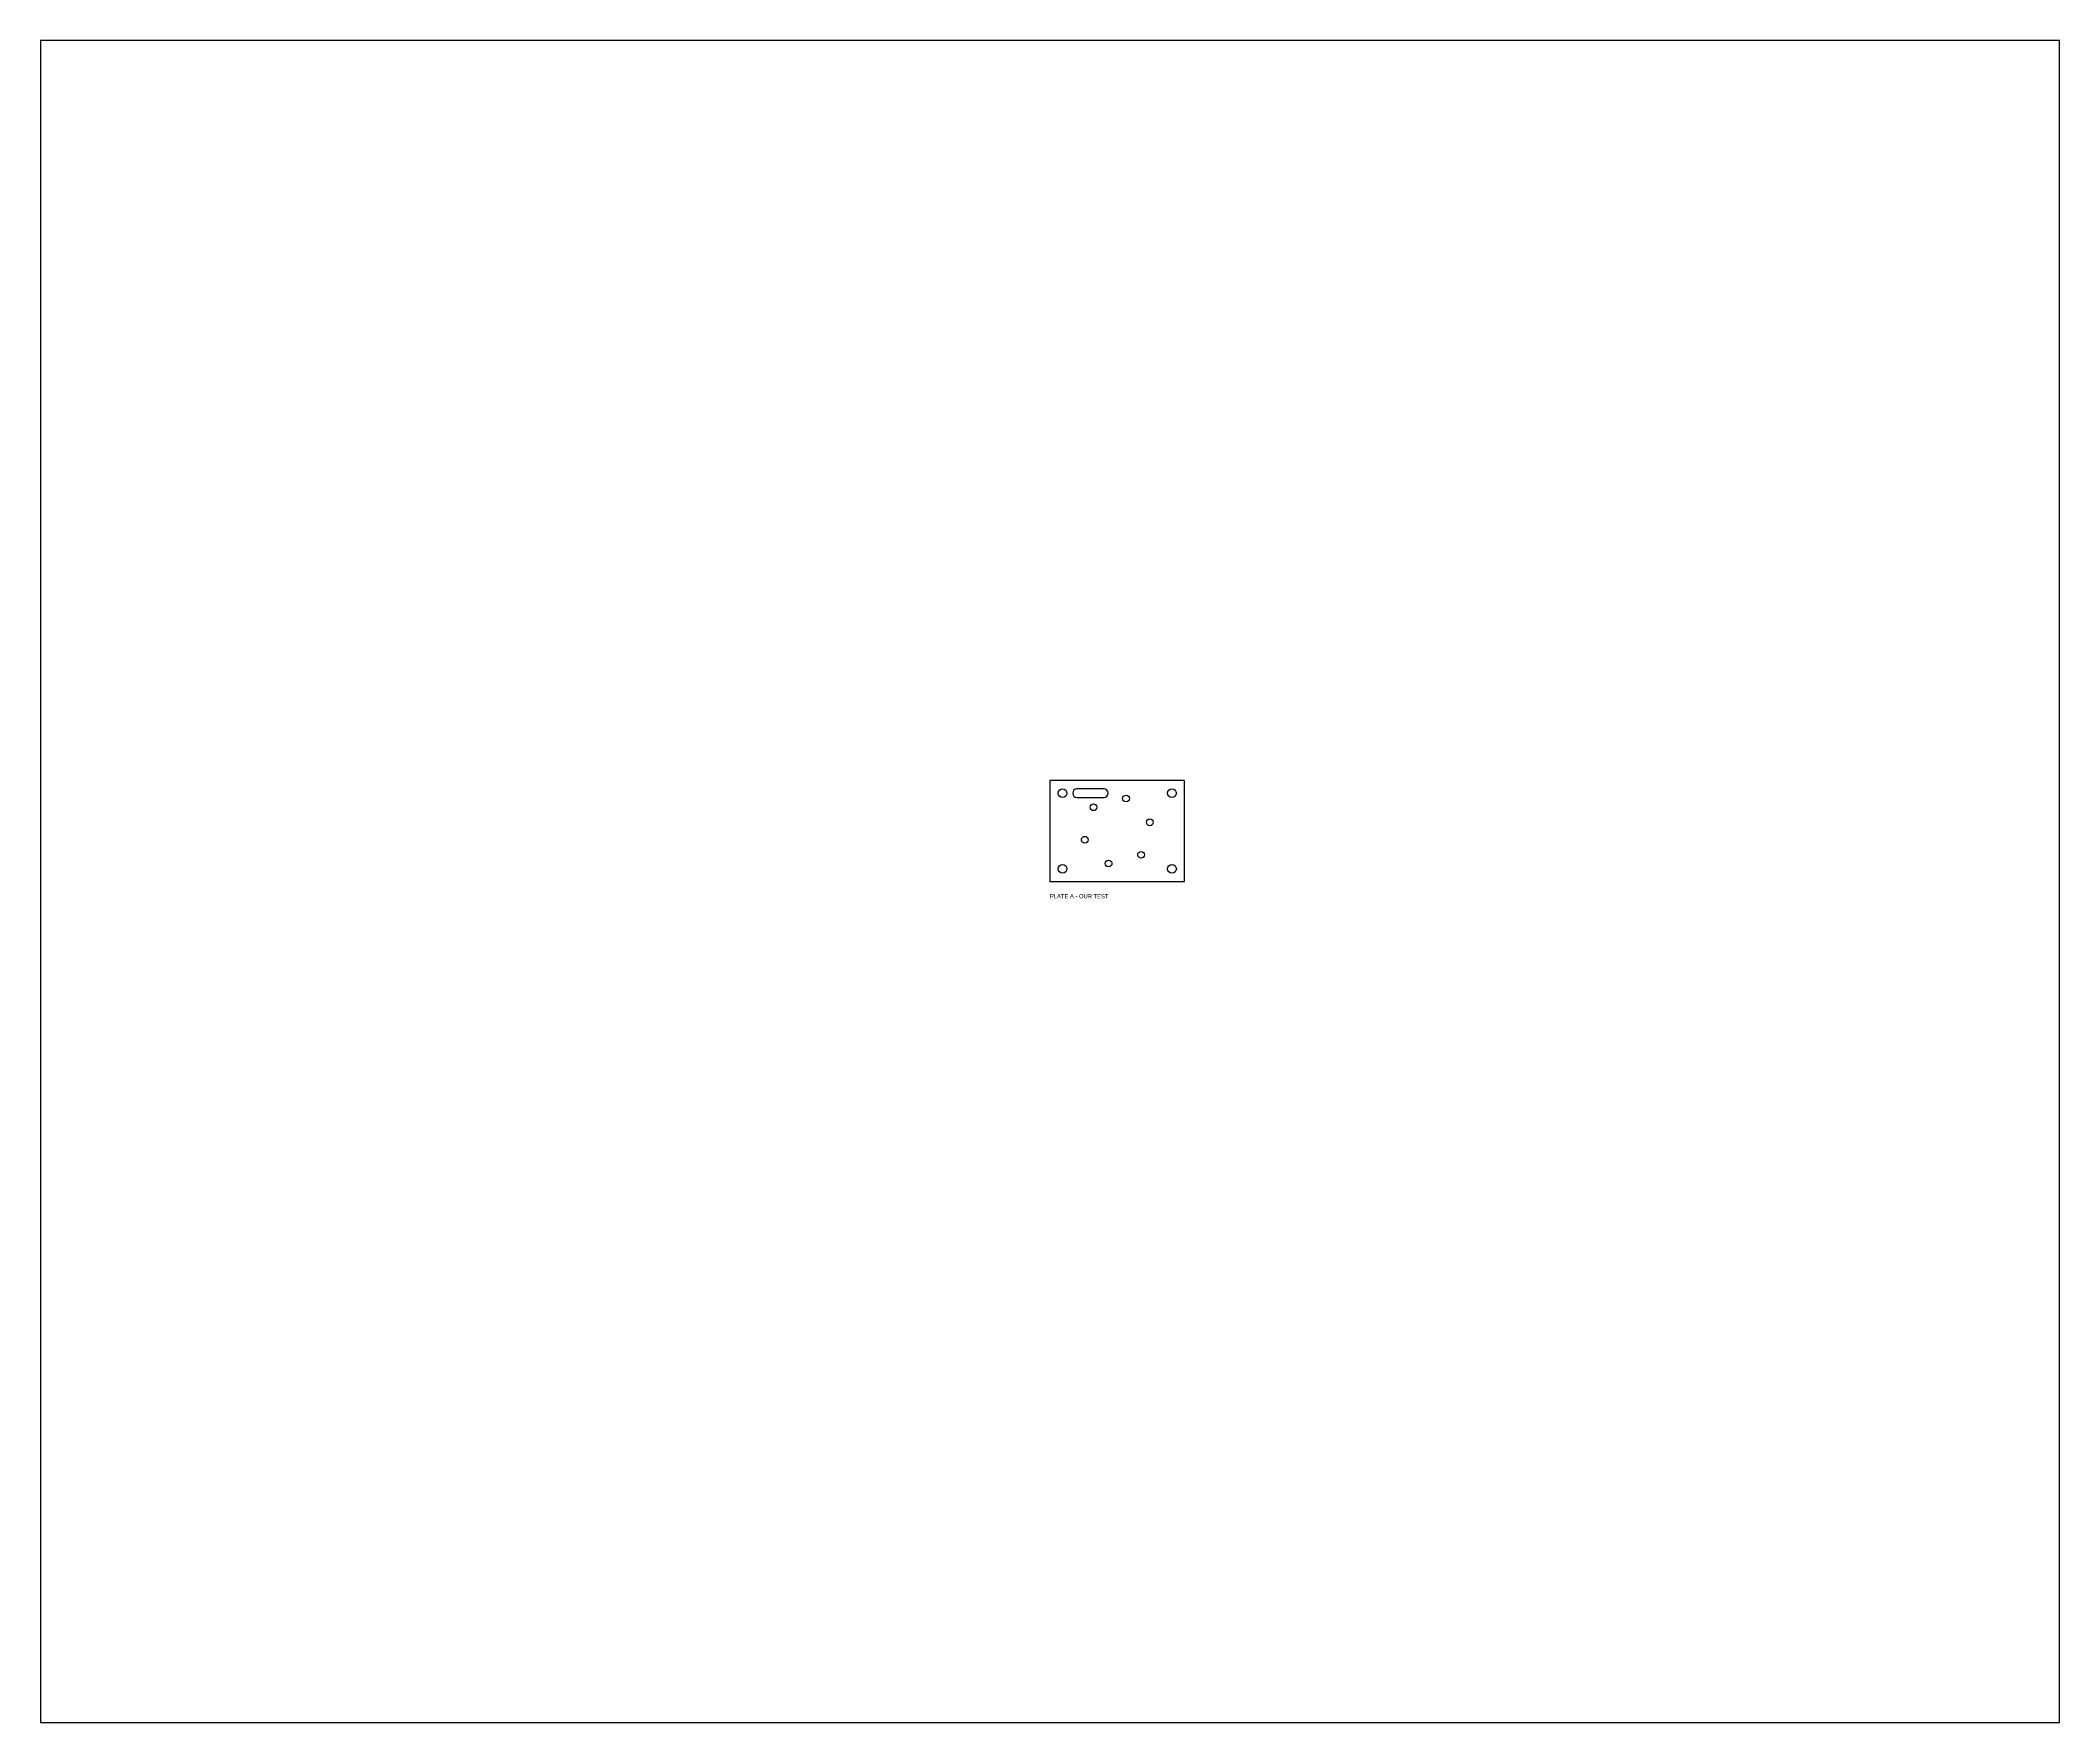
# Model space of a CAD drawing. Extents: x -20 to 40, y -20 to 30.
import ezdxf

# ---------------------------------------------------------------- set-up
doc = ezdxf.new("R2010")
doc.units = 0
for name, color, linetype in [('HOLES', 1, 'CONTINUOUS'), ('PART', 7, 'CONTINUOUS'), ('TEXT', 2, 'CONTINUOUS'), ('TITLE', 4, 'CONTINUOUS')]:
    doc.layers.add(name, color=color, linetype=linetype)

msp = doc.modelspace()

# ---------------------------------------------------------------- linework, layer by layer
at = {"layer": 'HOLES'}
for centre, radius in [((10.375, 7.625), 0.129), ((11.293, 7.207), 0.101), ((12.259, 7.466), 0.101), ((13.625, 7.625), 0.129), ((12.966, 6.759), 0.101), ((11.034, 6.241), 0.101), ((10.375, 5.375), 0.129), ((11.741, 5.534), 0.101), ((12.707, 5.793), 0.101), ((13.625, 5.375), 0.129)]:
    msp.add_circle(centre, radius, dxfattribs=at)
at = {"layer": 'PART'}
for p, q in [((14, 8), (10, 8)), ((10, 8), (10, 5)), ((14, 5), (14, 8)), ((10, 5), (14, 5)), ((10, 5), (14, 5))]:
    msp.add_line(p, q, dxfattribs=at)
msp.add_lwpolyline([(10.8, 7.5), (11.6, 7.5, 1), (11.6, 7.75), (10.8, 7.75, 1)], format="xyb", close=True, dxfattribs=at)
at = {"layer": 'TITLE'}
for p, q in [((40, 30), (-20, 30)), ((-20, 30), (-20, -20)), ((40, -20), (40, 30)), ((-20, -20), (40, -20))]:
    msp.add_line(p, q, dxfattribs=at)

# ---------------------------------------------------------------- texts
at = {"layer": 'TEXT'}
msp.add_text('PLATE A - OUR TEST', height=0.125, dxfattribs=at).set_placement((10, 4.5))

doc.saveas('drawing.dxf')
